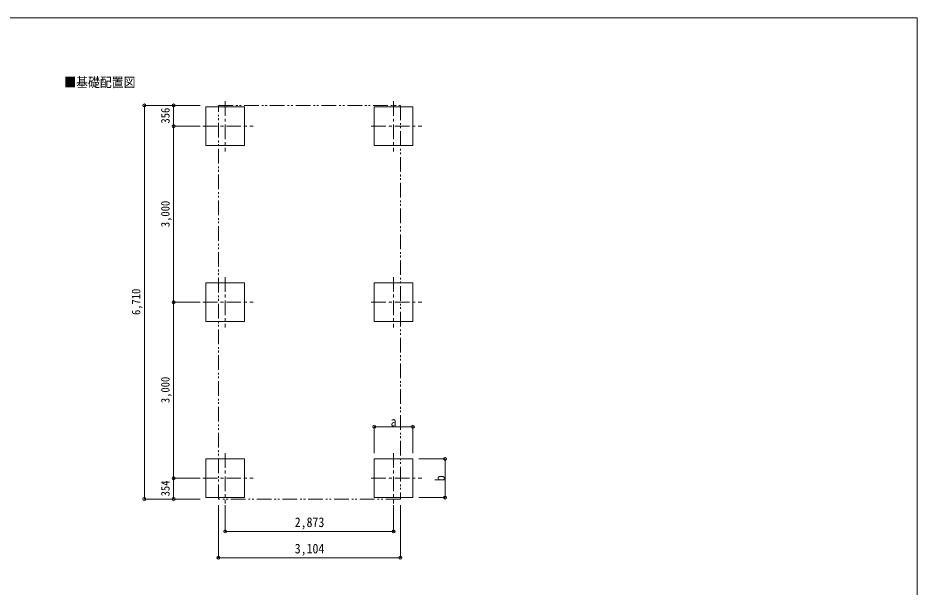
# Model space of a CAD drawing. Units: millimetres at full size, sheet at 1:50. Extents: x -14053 to 14053, y -9700 to 9700.
# Drawn here: x -1991 to 13347, y 0 to 9700 of the extents above; entities that cross this region are included whole.
import ezdxf
from ezdxf.enums import TextEntityAlignment as Align

# ---------------------------------------------------------------- set-up
doc = ezdxf.new("R2010")
doc.units = ezdxf.units.MM
doc.header["$LTSCALE"] = 50
doc.header["$PDMODE"] = 32
doc.header["$PDSIZE"] = 50
doc.linetypes.add('CHAIN1', pattern=[8, 5, -1, 1, -1])
doc.linetypes.add('DOUBLE_CHAIN1', pattern=[8.8, 5, -1, 0.6, -0.6, 0.6, -1])
doc.layers.add('1-7', color=7, linetype='Continuous')
for name, color, linetype, lineweight in [('1-8', 6, 'Continuous', 9), ('1-A', 4, 'Continuous', 9), ('F-0', 7, 'Continuous', 9)]:
    doc.layers.add(name, color=color, linetype=linetype, lineweight=lineweight)
doc.styles.add('ＭＳ ゴシック', font='')
doc.styles.get('ＭＳ ゴシック').set_extended_font_data('MS Gothic')

msp = doc.modelspace()

# ---------------------------------------------------------------- linework, layer by layer
at = {"layer": '1-8'}
for p, q in [((164.85, 8209.79), (164.85, 1500.04)), ((164.85, 8209.79), (1114.85, 8209.79)), ((664.85, 7853.78), (664.85, 8209.79)), ((664.85, 7853.78), (1114.85, 7853.78)), ((664.85, 4853.78), (664.85, 7853.78)), ((664.85, 4853.78), (1114.85, 4853.78)), ((664.85, 1853.78), (664.85, 4853.78)), ((4086.85, 2732.82), (4086.85, 2282.82)), ((5295.85, 2183.82), (4845.85, 2183.82)), ((5295.85, 2183.82), (5295.85, 1523.78)), ((664.85, 1853.78), (1114.85, 1853.78)), ((664.85, 1500.04), (664.85, 1853.78)), ((164.85, 1500.04), (1114.85, 1500.04)), ((1428.36, 497.94), (1428.36, 1397.58)), ((1543.86, 947.58), (1543.86, 1397.58)), ((4416.86, 947.58), (4416.86, 1397.58)), ((4532.36, 497.94), (4532.36, 1397.58)), ((5295.85, 1523.78), (4845.85, 1523.78)), ((1543.86, 947.58), (4416.86, 947.58)), ((1428.36, 497.94), (4532.36, 497.94))]:
    msp.add_line(p, q, dxfattribs=at)
msp.add_lwpolyline([(4086.85, 2732.82), (4746.85, 2732.82), (4746.85, 2282.82)], dxfattribs=at)
for p in [(164.85, 8209.79), (664.85, 8209.79), (664.85, 7853.78), (664.85, 4853.78), (4086.85, 2732.82), (4746.85, 2732.82), (5295.85, 2183.82), (664.85, 1853.78), (5295.85, 1523.78), (164.85, 1500.04), (664.85, 1500.04), (1543.86, 947.58), (4416.86, 947.58), (1428.36, 497.94), (4532.36, 497.94)]:
    msp.add_point(p, dxfattribs=at)
at = {"layer": '1-A', "linetype": 'CHAIN1'}
for p, q in [((1543.85, 8283.82), (1543.85, 7423.78)), ((4416.85, 8283.82), (4416.85, 7423.78)), ((1163.85, 7853.78), (2023.85, 7853.78)), ((4036.85, 7853.78), (4896.85, 7853.78)), ((1543.85, 5283.82), (1543.85, 4423.78)), ((4416.85, 5283.82), (4416.85, 4423.78)), ((1163.85, 4853.78), (2023.85, 4853.78)), ((4036.85, 4853.78), (4896.85, 4853.78)), ((1543.85, 2283.82), (1543.85, 1423.78)), ((4416.85, 2283.82), (4416.85, 1423.78)), ((1163.85, 1853.78), (2023.85, 1853.78)), ((4036.85, 1853.78), (4896.85, 1853.78))]:
    msp.add_line(p, q, dxfattribs=at)
at = {"layer": '1-A'}
for p, q in [((1213.85, 8183.82), (1873.85, 8183.82)), ((1213.85, 7523.78), (1213.85, 8183.82)), ((1873.85, 8183.82), (1873.85, 7523.78)), ((4086.85, 8183.82), (4746.85, 8183.82)), ((4086.85, 7523.78), (4086.85, 8183.82)), ((4746.85, 8183.82), (4746.85, 7523.78)), ((1873.85, 7523.78), (1213.85, 7523.78)), ((4746.85, 7523.78), (4086.85, 7523.78)), ((1213.85, 5183.82), (1873.85, 5183.82)), ((1213.85, 4523.78), (1213.85, 5183.82)), ((1873.85, 5183.82), (1873.85, 4523.78)), ((4086.85, 5183.82), (4746.85, 5183.82)), ((4086.85, 4523.78), (4086.85, 5183.82)), ((4746.85, 5183.82), (4746.85, 4523.78)), ((1873.85, 4523.78), (1213.85, 4523.78)), ((4746.85, 4523.78), (4086.85, 4523.78)), ((1213.85, 2183.82), (1873.85, 2183.82)), ((1213.85, 1523.78), (1213.85, 2183.82)), ((1873.85, 2183.82), (1873.85, 1523.78)), ((4086.85, 2183.82), (4746.85, 2183.82)), ((4086.85, 1523.78), (4086.85, 2183.82)), ((4746.85, 2183.82), (4746.85, 1523.78)), ((1873.85, 1523.78), (1213.85, 1523.78)), ((4746.85, 1523.78), (4086.85, 1523.78))]:
    msp.add_line(p, q, dxfattribs=at)
at = {"layer": '1-A', "color": 7, "linetype": 'DOUBLE_CHAIN1'}
msp.add_line((4532.35, 1500.04), (1428.35, 1500.04), dxfattribs=at)
msp.add_lwpolyline([(1428.35, 1500.04), (1428.35, 8209.79), (4532.35, 8209.79), (4532.35, 1500.04)], dxfattribs=at)
at = {"layer": 'F-0', "color": 5, "lineweight": 5}
for p, q in [((-14053.43, 9700), (13346.57, 9700)), ((13346.57, 9700), (13346.57, -9700))]:
    msp.add_line(p, q, dxfattribs=at)

# ---------------------------------------------------------------- texts
at = {"layer": '1-7', "style": 'ＭＳ ゴシック', "width": 0.9}
msp.add_text('■基礎配置図', height=165, dxfattribs=at).set_placement((-1201.8, 8472.15), align=Align.BOTTOM_LEFT)
at = {"layer": '1-8', "color": 7, "style": 'ＭＳ ゴシック', "width": 0.9}
for s, height, p in [('356', 146.6, (639.85, 7900.33)), ('3,000', 146.6, (639.85, 6135.03)), ('6,710', 146.6, (139.85, 4636.17)), ('3,000', 146.6, (639.85, 3135.03)), ('b', 165, (5340.85, 1803.8)), ('354', 146.6, (639.85, 1545.66))]:
    msp.add_text(s, height=height, rotation=90, dxfattribs=at).set_placement(p, align=Align.BOTTOM_LEFT)
for s, p in [('a', (4366.85, 2687.82)), ('2,873', (2730.36, 972.58)), ('3,104', (2730.36, 522.94))]:
    msp.add_text(s, height=165, dxfattribs=at).set_placement(p, align=Align.BOTTOM_LEFT)

doc.saveas('drawing.dxf')
